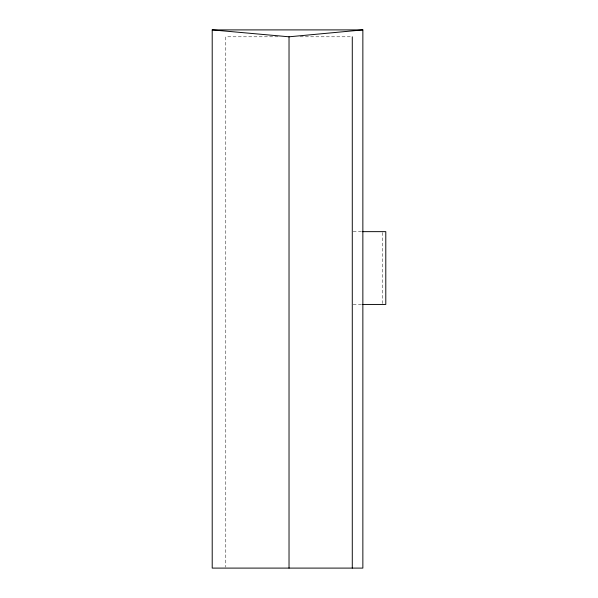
<?xml version="1.0" encoding="UTF-8"?>
<svg xmlns="http://www.w3.org/2000/svg" width="598" height="598" viewBox="0 0 598 598"><rect width="100%" height="100%" fill="white"/><g stroke="black" fill="none" stroke-linecap="round" stroke-linejoin="round"><path stroke-width="0.45" stroke-dasharray="2.99 2.24" d="M277.868 36.799L225.782 36.799L225.782 567.166M300.196 36.799L351.355 36.799M353.194 231.65L361.588 231.65M353.194 304.442L361.588 304.442M382.376 232.585L382.376 303.515"/><path stroke-width="0.9" d="M212.208 29.9L289.028 36.799L362.859 29.9L362.859 568.1L212.208 568.1L212.208 29.9L362.859 29.9M362.313 231.65L385.792 231.65L385.792 304.442L362.313 304.442M352.282 36.799L352.282 568.1M289.028 36.799L289.028 568.1"/></g></svg>
